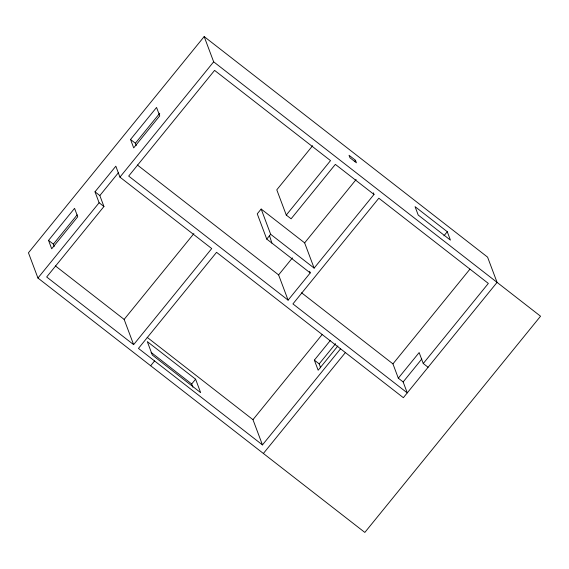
<?xml version="1.0" encoding="UTF-8"?>
<svg xmlns="http://www.w3.org/2000/svg" width="569" height="569" viewBox="0 0 569 569"><rect width="100%" height="100%" fill="white"/><g stroke="black" fill="none" stroke-linecap="round" stroke-linejoin="round"><path stroke-width="0.85" d="M204.171 36.58L28.45 252.785L37.938 278.028L364.829 532.42L540.55 316.215L213.66 61.822L204.171 36.58L487.583 257.138L497.071 282.38L403.357 397.688L216.561 252.323L138.459 348.413L262.458 444.908L340.554 348.818M48.536 240.374L74.567 208.346L77.725 216.761L51.694 248.788L48.536 240.374L53.365 244.137L54.226 246.434M130.536 139.483L156.567 107.449L159.733 115.863L133.701 147.897L130.536 139.483L135.365 143.239L136.226 145.536M95.002 191.817L115.827 166.191L119.938 177.13L211.725 248.561L133.63 344.65L46.672 276.982L103.942 206.511L99.831 195.572L95.002 191.817L99.113 202.756L103.942 206.511M53.365 244.137L77.185 214.833M135.365 143.239L159.74 113.252M99.831 195.572L118.466 172.649M37.938 278.028L99.113 202.756M119.938 177.13L213.66 61.822M133.63 344.65L124.142 319.408L193.873 233.617M261.164 209.043L257.259 213.844L266.747 239.087L310.226 272.928L288.099 300.148L128.679 176.084L214.584 70.385L330.525 160.614L286.271 215.068L291.1 218.823L335.354 164.377L374.004 194.449L314.131 268.12L270.652 234.286L261.164 209.043L304.643 242.878L314.131 268.12M312.637 145.714L276.783 189.826L286.271 215.068M150.657 365.746L154.562 360.945M266.747 239.087L270.652 234.286M354.366 161.66L355.483 160.287L349.039 155.273L349.985 157.798L356.429 162.812L355.483 160.287M288.099 300.148L278.611 274.905L292.438 257.892M304.643 242.878L356.123 179.534M192.884 387.162L191.696 383.99L195.601 379.189L147.293 341.592L152.35 355.056L200.658 392.653L195.601 379.189M262.458 444.908L252.97 419.666L322.139 334.558M337.872 345.959L318.149 370.234L314.351 360.134L330.24 340.582M320.639 367.78L319.181 363.897L335.625 343.669M263.383 453.472L345.383 352.574M443.92 235.836L447.27 231.718L415.064 206.654L418.222 215.068L450.428 240.132L447.27 231.718M428.087 367.261L423.258 363.506L488.337 283.426L378.833 198.211L292.928 303.91L407.262 392.887L403.151 381.948L398.314 378.186L392.944 363.883L469.923 269.165M398.314 378.186L419.147 352.567L423.258 363.506M403.151 381.948L421.785 359.018M137.364 164.989L278.611 274.905M301.57 292.779L392.944 363.883M314.351 360.134L319.181 363.897M55.421 265.929L124.142 319.408M147.186 337.346L252.97 419.666M151.091 352.389L191.696 383.99M373.392 192.82L374.004 194.449M309.614 271.299L310.226 272.928M269.507 235.687L271.89 243.091"/></g></svg>
